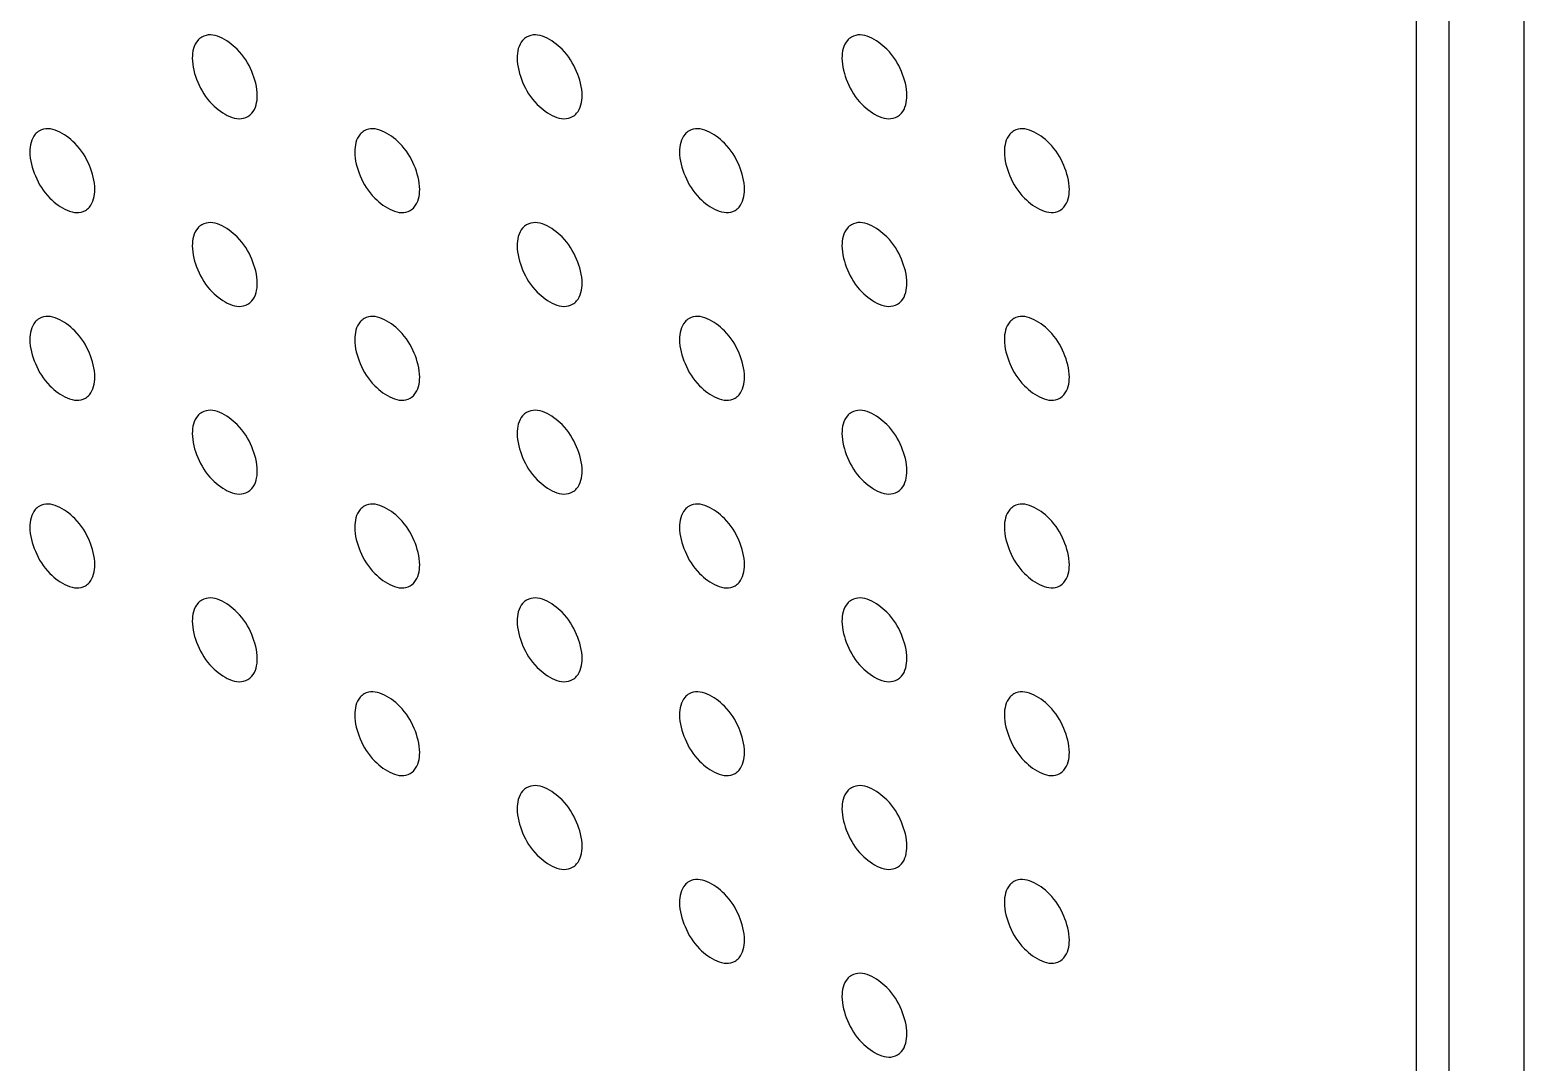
# Model space of a CAD drawing. Header units: millimetres. Extents: x 0 to 1189, y 0 to 841.
# Drawn here: x 120.93 to 153.46, y 473.22 to 495.67 of the extents above; entities that cross this region are included whole.
import ezdxf

# ---------------------------------------------------------------- set-up
doc = ezdxf.new("R2010")
doc.units = ezdxf.units.MM
doc.header["$LTSCALE"] = 65.395
doc.layers.get('0').update_dxf_attribs({"linetype": 'CONTINUOUS'})
doc.layers.add('AXIS', color=7, linetype='CONTINUOUS')
doc.layers.add('SURFACES', color=7, linetype='CONTINUOUS')

msp = doc.modelspace()

# ---------------------------------------------------------------- linework, layer by layer
at = {"color": 7, "linetype": 'Continuous'}
msp.add_line((151.117, 387.46), (151.117, 662.62), dxfattribs=at)
at = {"layer": 'AXIS', "color": 7, "linetype": 'Continuous'}
for points, knots in [([(124.672, 495.519), (124.639, 495.5), (124.504, 495.386), (124.465, 495.196), (124.465, 495.062)], [0, 0, 0, 0, 0.220867, 1, 1, 1, 1]), ([(125.88, 494.245), (125.88, 494.424), (125.773, 494.799), (125.461, 495.325), (124.907, 495.656), (124.672, 495.519)], [0, 0, 0, 0, 0.277753, 0.577543, 1, 1, 1, 1]), ([(131.743, 495.519), (131.71, 495.5), (131.575, 495.386), (131.536, 495.196), (131.536, 495.062)], [0, 0, 0, 0, 0.220867, 1, 1, 1, 1]), ([(132.951, 494.245), (132.951, 494.424), (132.844, 494.799), (132.532, 495.325), (131.978, 495.656), (131.743, 495.519)], [0, 0, 0, 0, 0.277753, 0.577543, 1, 1, 1, 1]), ([(138.814, 495.519), (138.781, 495.5), (138.647, 495.386), (138.608, 495.196), (138.608, 495.062)], [0, 0, 0, 0, 0.220867, 1, 1, 1, 1]), ([(140.022, 494.245), (140.022, 494.424), (139.916, 494.799), (139.603, 495.325), (139.049, 495.656), (138.814, 495.519)], [0, 0, 0, 0, 0.277753, 0.577543, 1, 1, 1, 1]), ([(124.465, 495.062), (124.465, 494.883), (124.572, 494.508), (124.884, 493.982), (125.438, 493.651), (125.673, 493.788)], [0, 0, 0, 0, 0.277753, 0.577543, 1, 1, 1, 1]), ([(131.536, 495.062), (131.536, 494.883), (131.643, 494.508), (131.955, 493.982), (132.509, 493.651), (132.744, 493.788)], [0, 0, 0, 0, 0.277753, 0.577543, 1, 1, 1, 1]), ([(138.608, 495.062), (138.608, 494.883), (138.714, 494.508), (139.026, 493.982), (139.58, 493.651), (139.815, 493.788)], [0, 0, 0, 0, 0.277753, 0.577543, 1, 1, 1, 1]), ([(125.673, 493.788), (125.706, 493.807), (125.841, 493.92), (125.88, 494.111), (125.88, 494.245)], [0, 0, 0, 0, 0.220867, 1, 1, 1, 1]), ([(132.744, 493.788), (132.777, 493.807), (132.912, 493.92), (132.951, 494.111), (132.951, 494.245)], [0, 0, 0, 0, 0.220867, 1, 1, 1, 1]), ([(139.815, 493.788), (139.848, 493.807), (139.983, 493.92), (140.022, 494.111), (140.022, 494.245)], [0, 0, 0, 0, 0.220867, 1, 1, 1, 1]), ([(121.136, 493.478), (121.103, 493.459), (120.969, 493.345), (120.93, 493.154), (120.93, 493.02)], [0, 0, 0, 0, 0.220867, 1, 1, 1, 1]), ([(122.344, 492.204), (122.344, 492.383), (122.238, 492.757), (121.925, 493.284), (121.371, 493.614), (121.136, 493.478)], [0, 0, 0, 0, 0.277753, 0.577543, 1, 1, 1, 1]), ([(128.207, 493.478), (128.174, 493.459), (128.04, 493.345), (128.001, 493.154), (128.001, 493.02)], [0, 0, 0, 0, 0.220867, 1, 1, 1, 1]), ([(129.415, 492.204), (129.415, 492.383), (129.309, 492.757), (128.996, 493.284), (128.442, 493.614), (128.207, 493.478)], [0, 0, 0, 0, 0.277753, 0.577543, 1, 1, 1, 1]), ([(135.278, 493.478), (135.246, 493.459), (135.111, 493.345), (135.072, 493.155), (135.072, 493.02)], [0, 0, 0, 0, 0.220867, 1, 1, 1, 1]), ([(136.486, 492.204), (136.486, 492.383), (136.38, 492.757), (136.067, 493.284), (135.513, 493.614), (135.278, 493.478)], [0, 0, 0, 0, 0.277753, 0.577543, 1, 1, 1, 1]), ([(142.349, 493.478), (142.317, 493.459), (142.182, 493.345), (142.143, 493.155), (142.143, 493.02)], [0, 0, 0, 0, 0.220867, 1, 1, 1, 1]), ([(143.557, 492.204), (143.557, 492.383), (143.451, 492.758), (143.138, 493.284), (142.585, 493.614), (142.349, 493.478)], [0, 0, 0, 0, 0.277753, 0.577543, 1, 1, 1, 1]), ([(120.93, 493.02), (120.93, 492.842), (121.036, 492.467), (121.349, 491.94), (121.903, 491.61), (122.138, 491.746)], [0, 0, 0, 0, 0.277753, 0.577543, 1, 1, 1, 1]), ([(128.001, 493.02), (128.001, 492.842), (128.107, 492.467), (128.42, 491.94), (128.974, 491.61), (129.209, 491.746)], [0, 0, 0, 0, 0.277753, 0.577543, 1, 1, 1, 1]), ([(135.072, 493.02), (135.072, 492.842), (135.178, 492.467), (135.491, 491.94), (136.045, 491.61), (136.28, 491.747)], [0, 0, 0, 0, 0.277753, 0.577543, 1, 1, 1, 1]), ([(142.143, 493.02), (142.143, 492.842), (142.249, 492.467), (142.562, 491.941), (143.116, 491.61), (143.351, 491.747)], [0, 0, 0, 0, 0.277753, 0.577543, 1, 1, 1, 1]), ([(122.138, 491.746), (122.171, 491.766), (122.305, 491.879), (122.344, 492.07), (122.344, 492.204)], [0, 0, 0, 0, 0.220867, 1, 1, 1, 1]), ([(129.209, 491.746), (129.242, 491.766), (129.376, 491.879), (129.415, 492.07), (129.415, 492.204)], [0, 0, 0, 0, 0.220867, 1, 1, 1, 1]), ([(136.28, 491.747), (136.313, 491.766), (136.447, 491.879), (136.486, 492.07), (136.486, 492.204)], [0, 0, 0, 0, 0.220867, 1, 1, 1, 1]), ([(143.351, 491.747), (143.384, 491.766), (143.518, 491.879), (143.557, 492.07), (143.557, 492.204)], [0, 0, 0, 0, 0.220867, 1, 1, 1, 1]), ([(125.88, 490.163), (125.88, 490.341), (125.773, 490.716), (125.461, 491.242), (124.907, 491.573), (124.672, 491.436)], [0, 0, 0, 0, 0.277753, 0.577543, 1, 1, 1, 1]), ([(132.951, 490.163), (132.951, 490.341), (132.844, 490.716), (132.532, 491.243), (131.978, 491.573), (131.743, 491.436)], [0, 0, 0, 0, 0.277753, 0.577543, 1, 1, 1, 1]), ([(140.022, 490.163), (140.022, 490.341), (139.916, 490.716), (139.603, 491.243), (139.049, 491.573), (138.814, 491.437)], [0, 0, 0, 0, 0.277753, 0.577543, 1, 1, 1, 1]), ([(124.672, 491.436), (124.639, 491.417), (124.504, 491.304), (124.465, 491.113), (124.465, 490.979)], [0, 0, 0, 0, 0.220867, 1, 1, 1, 1]), ([(131.743, 491.436), (131.71, 491.417), (131.575, 491.304), (131.536, 491.113), (131.536, 490.979)], [0, 0, 0, 0, 0.220867, 1, 1, 1, 1]), ([(138.814, 491.437), (138.781, 491.417), (138.647, 491.304), (138.608, 491.113), (138.608, 490.979)], [0, 0, 0, 0, 0.220867, 1, 1, 1, 1]), ([(124.465, 490.979), (124.465, 490.8), (124.572, 490.426), (124.884, 489.899), (125.438, 489.569), (125.673, 489.705)], [0, 0, 0, 0, 0.277753, 0.577543, 1, 1, 1, 1]), ([(131.536, 490.979), (131.536, 490.8), (131.643, 490.426), (131.955, 489.899), (132.509, 489.569), (132.744, 489.705)], [0, 0, 0, 0, 0.277753, 0.577543, 1, 1, 1, 1]), ([(138.608, 490.979), (138.608, 490.8), (138.714, 490.426), (139.026, 489.899), (139.58, 489.569), (139.815, 489.705)], [0, 0, 0, 0, 0.277753, 0.577543, 1, 1, 1, 1]), ([(125.673, 489.705), (125.706, 489.724), (125.841, 489.838), (125.88, 490.028), (125.88, 490.163)], [0, 0, 0, 0, 0.220867, 1, 1, 1, 1]), ([(132.744, 489.705), (132.777, 489.724), (132.912, 489.838), (132.951, 490.029), (132.951, 490.163)], [0, 0, 0, 0, 0.220867, 1, 1, 1, 1]), ([(139.815, 489.705), (139.848, 489.724), (139.983, 489.838), (140.022, 490.029), (140.022, 490.163)], [0, 0, 0, 0, 0.220867, 1, 1, 1, 1]), ([(122.344, 488.121), (122.344, 488.3), (122.238, 488.675), (121.925, 489.201), (121.371, 489.532), (121.136, 489.395)], [0, 0, 0, 0, 0.277753, 0.577543, 1, 1, 1, 1]), ([(129.415, 488.121), (129.415, 488.3), (129.309, 488.675), (128.996, 489.201), (128.442, 489.532), (128.207, 489.395)], [0, 0, 0, 0, 0.277753, 0.577543, 1, 1, 1, 1]), ([(136.486, 488.121), (136.486, 488.3), (136.38, 488.675), (136.067, 489.201), (135.513, 489.532), (135.278, 489.395)], [0, 0, 0, 0, 0.277753, 0.577543, 1, 1, 1, 1]), ([(143.557, 488.121), (143.557, 488.3), (143.451, 488.675), (143.138, 489.201), (142.585, 489.532), (142.349, 489.395)], [0, 0, 0, 0, 0.277753, 0.577543, 1, 1, 1, 1]), ([(121.136, 489.395), (121.103, 489.376), (120.969, 489.263), (120.93, 489.072), (120.93, 488.938)], [0, 0, 0, 0, 0.220867, 1, 1, 1, 1]), ([(128.207, 489.395), (128.174, 489.376), (128.04, 489.263), (128.001, 489.072), (128.001, 488.938)], [0, 0, 0, 0, 0.220867, 1, 1, 1, 1]), ([(135.278, 489.395), (135.246, 489.376), (135.111, 489.263), (135.072, 489.072), (135.072, 488.938)], [0, 0, 0, 0, 0.220867, 1, 1, 1, 1]), ([(142.349, 489.395), (142.317, 489.376), (142.182, 489.263), (142.143, 489.072), (142.143, 488.938)], [0, 0, 0, 0, 0.220867, 1, 1, 1, 1]), ([(120.93, 488.938), (120.93, 488.759), (121.036, 488.384), (121.349, 487.858), (121.903, 487.527), (122.138, 487.664)], [0, 0, 0, 0, 0.277753, 0.577543, 1, 1, 1, 1]), ([(128.001, 488.938), (128.001, 488.759), (128.107, 488.384), (128.42, 487.858), (128.974, 487.527), (129.209, 487.664)], [0, 0, 0, 0, 0.277753, 0.577543, 1, 1, 1, 1]), ([(135.072, 488.938), (135.072, 488.759), (135.178, 488.384), (135.491, 487.858), (136.045, 487.527), (136.28, 487.664)], [0, 0, 0, 0, 0.277753, 0.577543, 1, 1, 1, 1]), ([(142.143, 488.938), (142.143, 488.759), (142.249, 488.384), (142.562, 487.858), (143.116, 487.527), (143.351, 487.664)], [0, 0, 0, 0, 0.277753, 0.577543, 1, 1, 1, 1]), ([(122.138, 487.664), (122.171, 487.683), (122.305, 487.796), (122.344, 487.987), (122.344, 488.121)], [0, 0, 0, 0, 0.220867, 1, 1, 1, 1]), ([(129.209, 487.664), (129.242, 487.683), (129.376, 487.797), (129.415, 487.987), (129.415, 488.121)], [0, 0, 0, 0, 0.220867, 1, 1, 1, 1]), ([(136.28, 487.664), (136.313, 487.683), (136.447, 487.797), (136.486, 487.987), (136.486, 488.121)], [0, 0, 0, 0, 0.220867, 1, 1, 1, 1]), ([(143.351, 487.664), (143.384, 487.683), (143.518, 487.797), (143.557, 487.987), (143.557, 488.121)], [0, 0, 0, 0, 0.220867, 1, 1, 1, 1]), ([(124.672, 487.354), (124.639, 487.335), (124.504, 487.221), (124.465, 487.031), (124.465, 486.897)], [0, 0, 0, 0, 0.220867, 1, 1, 1, 1]), ([(125.88, 486.08), (125.88, 486.259), (125.773, 486.634), (125.461, 487.16), (124.907, 487.491), (124.672, 487.354)], [0, 0, 0, 0, 0.277753, 0.577543, 1, 1, 1, 1]), ([(131.743, 487.354), (131.71, 487.335), (131.575, 487.221), (131.536, 487.031), (131.536, 486.897)], [0, 0, 0, 0, 0.220867, 1, 1, 1, 1]), ([(132.951, 486.08), (132.951, 486.259), (132.844, 486.634), (132.532, 487.16), (131.978, 487.491), (131.743, 487.354)], [0, 0, 0, 0, 0.277753, 0.577543, 1, 1, 1, 1]), ([(138.814, 487.354), (138.781, 487.335), (138.647, 487.221), (138.608, 487.031), (138.608, 486.897)], [0, 0, 0, 0, 0.220867, 1, 1, 1, 1]), ([(140.022, 486.08), (140.022, 486.259), (139.916, 486.634), (139.603, 487.16), (139.049, 487.491), (138.814, 487.354)], [0, 0, 0, 0, 0.277753, 0.577543, 1, 1, 1, 1]), ([(124.465, 486.897), (124.465, 486.718), (124.572, 486.343), (124.884, 485.817), (125.438, 485.486), (125.673, 485.623)], [0, 0, 0, 0, 0.277753, 0.577543, 1, 1, 1, 1]), ([(131.536, 486.897), (131.536, 486.718), (131.643, 486.343), (131.955, 485.817), (132.509, 485.486), (132.744, 485.623)], [0, 0, 0, 0, 0.277753, 0.577543, 1, 1, 1, 1]), ([(138.608, 486.897), (138.608, 486.718), (138.714, 486.343), (139.026, 485.817), (139.58, 485.486), (139.815, 485.623)], [0, 0, 0, 0, 0.277753, 0.577543, 1, 1, 1, 1]), ([(125.673, 485.623), (125.706, 485.642), (125.841, 485.755), (125.88, 485.946), (125.88, 486.08)], [0, 0, 0, 0, 0.220867, 1, 1, 1, 1]), ([(132.744, 485.623), (132.777, 485.642), (132.912, 485.755), (132.951, 485.946), (132.951, 486.08)], [0, 0, 0, 0, 0.220867, 1, 1, 1, 1]), ([(139.815, 485.623), (139.848, 485.642), (139.983, 485.755), (140.022, 485.946), (140.022, 486.08)], [0, 0, 0, 0, 0.220867, 1, 1, 1, 1]), ([(121.136, 485.313), (121.103, 485.294), (120.969, 485.18), (120.93, 484.989), (120.93, 484.855)], [0, 0, 0, 0, 0.220867, 1, 1, 1, 1]), ([(122.344, 484.039), (122.344, 484.218), (122.238, 484.592), (121.925, 485.119), (121.371, 485.449), (121.136, 485.313)], [0, 0, 0, 0, 0.277753, 0.577543, 1, 1, 1, 1]), ([(128.207, 485.313), (128.174, 485.294), (128.04, 485.18), (128.001, 484.989), (128.001, 484.855)], [0, 0, 0, 0, 0.220867, 1, 1, 1, 1]), ([(129.415, 484.039), (129.415, 484.218), (129.309, 484.592), (128.996, 485.119), (128.442, 485.449), (128.207, 485.313)], [0, 0, 0, 0, 0.277753, 0.577543, 1, 1, 1, 1]), ([(135.278, 485.313), (135.246, 485.294), (135.111, 485.18), (135.072, 484.99), (135.072, 484.855)], [0, 0, 0, 0, 0.220867, 1, 1, 1, 1]), ([(136.486, 484.039), (136.486, 484.218), (136.38, 484.592), (136.067, 485.119), (135.513, 485.449), (135.278, 485.313)], [0, 0, 0, 0, 0.277753, 0.577543, 1, 1, 1, 1]), ([(142.349, 485.313), (142.317, 485.294), (142.182, 485.18), (142.143, 484.99), (142.143, 484.855)], [0, 0, 0, 0, 0.220867, 1, 1, 1, 1]), ([(143.557, 484.039), (143.557, 484.218), (143.451, 484.593), (143.138, 485.119), (142.585, 485.449), (142.349, 485.313)], [0, 0, 0, 0, 0.277753, 0.577543, 1, 1, 1, 1]), ([(120.93, 484.855), (120.93, 484.677), (121.036, 484.302), (121.349, 483.775), (121.903, 483.445), (122.138, 483.581)], [0, 0, 0, 0, 0.277753, 0.577543, 1, 1, 1, 1]), ([(128.001, 484.855), (128.001, 484.677), (128.107, 484.302), (128.42, 483.775), (128.974, 483.445), (129.209, 483.581)], [0, 0, 0, 0, 0.277753, 0.577543, 1, 1, 1, 1]), ([(135.072, 484.855), (135.072, 484.677), (135.178, 484.302), (135.491, 483.775), (136.045, 483.445), (136.28, 483.582)], [0, 0, 0, 0, 0.277753, 0.577543, 1, 1, 1, 1]), ([(142.143, 484.855), (142.143, 484.677), (142.249, 484.302), (142.562, 483.776), (143.116, 483.445), (143.351, 483.582)], [0, 0, 0, 0, 0.277753, 0.577543, 1, 1, 1, 1]), ([(122.138, 483.581), (122.171, 483.601), (122.305, 483.714), (122.344, 483.905), (122.344, 484.039)], [0, 0, 0, 0, 0.220867, 1, 1, 1, 1]), ([(129.209, 483.581), (129.242, 483.601), (129.376, 483.714), (129.415, 483.905), (129.415, 484.039)], [0, 0, 0, 0, 0.220867, 1, 1, 1, 1]), ([(136.28, 483.582), (136.313, 483.601), (136.447, 483.714), (136.486, 483.905), (136.486, 484.039)], [0, 0, 0, 0, 0.220867, 1, 1, 1, 1]), ([(143.351, 483.582), (143.384, 483.601), (143.518, 483.714), (143.557, 483.905), (143.557, 484.039)], [0, 0, 0, 0, 0.220867, 1, 1, 1, 1]), ([(125.88, 481.998), (125.88, 482.176), (125.773, 482.551), (125.461, 483.077), (124.907, 483.408), (124.672, 483.271)], [0, 0, 0, 0, 0.277753, 0.577543, 1, 1, 1, 1]), ([(132.951, 481.998), (132.951, 482.176), (132.844, 482.551), (132.532, 483.078), (131.978, 483.408), (131.743, 483.271)], [0, 0, 0, 0, 0.277753, 0.577543, 1, 1, 1, 1]), ([(140.022, 481.998), (140.022, 482.176), (139.916, 482.551), (139.603, 483.078), (139.049, 483.408), (138.814, 483.272)], [0, 0, 0, 0, 0.277753, 0.577543, 1, 1, 1, 1]), ([(124.672, 483.271), (124.639, 483.252), (124.504, 483.139), (124.465, 482.948), (124.465, 482.814)], [0, 0, 0, 0, 0.220867, 1, 1, 1, 1]), ([(131.743, 483.271), (131.71, 483.252), (131.575, 483.139), (131.536, 482.948), (131.536, 482.814)], [0, 0, 0, 0, 0.220867, 1, 1, 1, 1]), ([(138.814, 483.272), (138.781, 483.252), (138.647, 483.139), (138.608, 482.948), (138.608, 482.814)], [0, 0, 0, 0, 0.220867, 1, 1, 1, 1]), ([(124.465, 482.814), (124.465, 482.635), (124.572, 482.261), (124.884, 481.734), (125.438, 481.404), (125.673, 481.54)], [0, 0, 0, 0, 0.277753, 0.577543, 1, 1, 1, 1]), ([(131.536, 482.814), (131.536, 482.635), (131.643, 482.261), (131.955, 481.734), (132.509, 481.404), (132.744, 481.54)], [0, 0, 0, 0, 0.277753, 0.577543, 1, 1, 1, 1]), ([(138.608, 482.814), (138.608, 482.635), (138.714, 482.261), (139.026, 481.734), (139.58, 481.404), (139.815, 481.54)], [0, 0, 0, 0, 0.277753, 0.577543, 1, 1, 1, 1]), ([(125.673, 481.54), (125.706, 481.559), (125.841, 481.673), (125.88, 481.863), (125.88, 481.998)], [0, 0, 0, 0, 0.220867, 1, 1, 1, 1]), ([(132.744, 481.54), (132.777, 481.559), (132.912, 481.673), (132.951, 481.864), (132.951, 481.998)], [0, 0, 0, 0, 0.220867, 1, 1, 1, 1]), ([(139.815, 481.54), (139.848, 481.559), (139.983, 481.673), (140.022, 481.864), (140.022, 481.998)], [0, 0, 0, 0, 0.220867, 1, 1, 1, 1]), ([(128.207, 481.23), (128.174, 481.211), (128.04, 481.098), (128.001, 480.907), (128.001, 480.773)], [0, 0, 0, 0, 0.220867, 1, 1, 1, 1]), ([(129.415, 479.956), (129.415, 480.135), (129.309, 480.51), (128.996, 481.036), (128.442, 481.367), (128.207, 481.23)], [0, 0, 0, 0, 0.277753, 0.577543, 1, 1, 1, 1]), ([(135.278, 481.23), (135.246, 481.211), (135.111, 481.098), (135.072, 480.907), (135.072, 480.773)], [0, 0, 0, 0, 0.220867, 1, 1, 1, 1]), ([(136.486, 479.956), (136.486, 480.135), (136.38, 480.51), (136.067, 481.036), (135.513, 481.367), (135.278, 481.23)], [0, 0, 0, 0, 0.277753, 0.577543, 1, 1, 1, 1]), ([(142.349, 481.23), (142.317, 481.211), (142.182, 481.098), (142.143, 480.907), (142.143, 480.773)], [0, 0, 0, 0, 0.220867, 1, 1, 1, 1]), ([(143.557, 479.956), (143.557, 480.135), (143.451, 480.51), (143.138, 481.036), (142.585, 481.367), (142.349, 481.23)], [0, 0, 0, 0, 0.277753, 0.577543, 1, 1, 1, 1]), ([(128.001, 480.773), (128.001, 480.594), (128.107, 480.219), (128.42, 479.693), (128.974, 479.362), (129.209, 479.499)], [0, 0, 0, 0, 0.277753, 0.577543, 1, 1, 1, 1]), ([(135.072, 480.773), (135.072, 480.594), (135.178, 480.219), (135.491, 479.693), (136.045, 479.362), (136.28, 479.499)], [0, 0, 0, 0, 0.277753, 0.577543, 1, 1, 1, 1]), ([(142.143, 480.773), (142.143, 480.594), (142.249, 480.219), (142.562, 479.693), (143.116, 479.362), (143.351, 479.499)], [0, 0, 0, 0, 0.277753, 0.577543, 1, 1, 1, 1]), ([(129.209, 479.499), (129.242, 479.518), (129.376, 479.632), (129.415, 479.822), (129.415, 479.956)], [0, 0, 0, 0, 0.220867, 1, 1, 1, 1]), ([(136.28, 479.499), (136.313, 479.518), (136.447, 479.632), (136.486, 479.822), (136.486, 479.956)], [0, 0, 0, 0, 0.220867, 1, 1, 1, 1]), ([(143.351, 479.499), (143.384, 479.518), (143.518, 479.632), (143.557, 479.822), (143.557, 479.956)], [0, 0, 0, 0, 0.220867, 1, 1, 1, 1]), ([(131.743, 479.189), (131.71, 479.17), (131.575, 479.056), (131.536, 478.866), (131.536, 478.732)], [0, 0, 0, 0, 0.220867, 1, 1, 1, 1]), ([(132.951, 477.915), (132.951, 478.094), (132.844, 478.469), (132.532, 478.995), (131.978, 479.326), (131.743, 479.189)], [0, 0, 0, 0, 0.277753, 0.577543, 1, 1, 1, 1]), ([(138.814, 479.189), (138.781, 479.17), (138.647, 479.056), (138.608, 478.866), (138.608, 478.732)], [0, 0, 0, 0, 0.220867, 1, 1, 1, 1]), ([(140.022, 477.915), (140.022, 478.094), (139.916, 478.469), (139.603, 478.995), (139.049, 479.326), (138.814, 479.189)], [0, 0, 0, 0, 0.277753, 0.577543, 1, 1, 1, 1]), ([(131.536, 478.732), (131.536, 478.553), (131.643, 478.178), (131.955, 477.652), (132.509, 477.321), (132.744, 477.458)], [0, 0, 0, 0, 0.277753, 0.577543, 1, 1, 1, 1]), ([(138.608, 478.732), (138.608, 478.553), (138.714, 478.178), (139.026, 477.652), (139.58, 477.321), (139.815, 477.458)], [0, 0, 0, 0, 0.277753, 0.577543, 1, 1, 1, 1]), ([(132.744, 477.458), (132.777, 477.477), (132.912, 477.59), (132.951, 477.781), (132.951, 477.915)], [0, 0, 0, 0, 0.220867, 1, 1, 1, 1]), ([(139.815, 477.458), (139.848, 477.477), (139.983, 477.59), (140.022, 477.781), (140.022, 477.915)], [0, 0, 0, 0, 0.220867, 1, 1, 1, 1]), ([(136.486, 475.874), (136.486, 476.053), (136.38, 476.427), (136.067, 476.954), (135.513, 477.284), (135.278, 477.148)], [0, 0, 0, 0, 0.277753, 0.577543, 1, 1, 1, 1]), ([(143.557, 475.874), (143.557, 476.053), (143.451, 476.428), (143.138, 476.954), (142.585, 477.284), (142.349, 477.148)], [0, 0, 0, 0, 0.277753, 0.577543, 1, 1, 1, 1]), ([(135.278, 477.148), (135.246, 477.129), (135.111, 477.015), (135.072, 476.825), (135.072, 476.69)], [0, 0, 0, 0, 0.220867, 1, 1, 1, 1]), ([(142.349, 477.148), (142.317, 477.129), (142.182, 477.015), (142.143, 476.825), (142.143, 476.69)], [0, 0, 0, 0, 0.220867, 1, 1, 1, 1]), ([(135.072, 476.69), (135.072, 476.512), (135.178, 476.137), (135.491, 475.61), (136.045, 475.28), (136.28, 475.417)], [0, 0, 0, 0, 0.277753, 0.577543, 1, 1, 1, 1]), ([(142.143, 476.69), (142.143, 476.512), (142.249, 476.137), (142.562, 475.611), (143.116, 475.28), (143.351, 475.417)], [0, 0, 0, 0, 0.277753, 0.577543, 1, 1, 1, 1]), ([(136.28, 475.417), (136.313, 475.436), (136.447, 475.549), (136.486, 475.74), (136.486, 475.874)], [0, 0, 0, 0, 0.220867, 1, 1, 1, 1]), ([(143.351, 475.417), (143.384, 475.436), (143.518, 475.549), (143.557, 475.74), (143.557, 475.874)], [0, 0, 0, 0, 0.220867, 1, 1, 1, 1]), ([(140.022, 473.833), (140.022, 474.011), (139.916, 474.386), (139.603, 474.913), (139.049, 475.243), (138.814, 475.107)], [0, 0, 0, 0, 0.277753, 0.577543, 1, 1, 1, 1]), ([(138.814, 475.107), (138.781, 475.087), (138.647, 474.974), (138.608, 474.783), (138.608, 474.649)], [0, 0, 0, 0, 0.220867, 1, 1, 1, 1]), ([(138.608, 474.649), (138.608, 474.47), (138.714, 474.096), (139.026, 473.569), (139.58, 473.239), (139.815, 473.375)], [0, 0, 0, 0, 0.277753, 0.577543, 1, 1, 1, 1]), ([(139.815, 473.375), (139.848, 473.394), (139.983, 473.508), (140.022, 473.699), (140.022, 473.833)], [0, 0, 0, 0, 0.220867, 1, 1, 1, 1])]:
    msp.add_open_spline(points, degree=3, knots=knots, dxfattribs=at)
at = {"layer": 'SURFACES', "color": 7, "linetype": 'Continuous'}
for p, q in [((153.457, 384.476), (153.457, 665.352)), ((151.824, 385.418), (151.824, 663.029))]:
    msp.add_line(p, q, dxfattribs=at)

doc.saveas('drawing.dxf')
